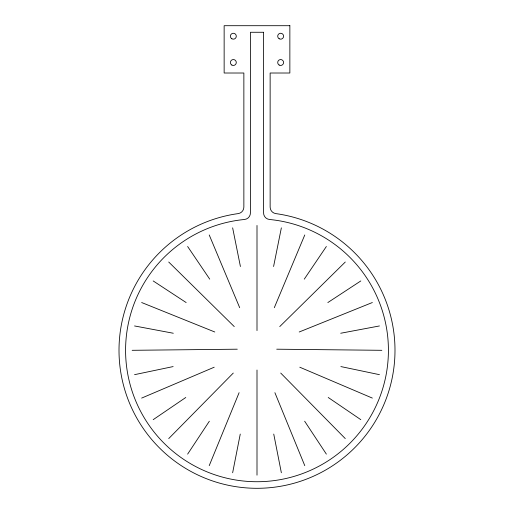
<?xml version="1.0" encoding="UTF-8"?>
<svg xmlns="http://www.w3.org/2000/svg" width="514" height="514" viewBox="0 0 514 514"><rect width="100%" height="100%" fill="white"/><g stroke="black" fill="none" stroke-linecap="round" stroke-linejoin="round"><path stroke-width="0.77" d="M232.643 472.758L240.256 434.073M273.583 266.509L281.357 227.856M209.224 465.652L239.106 392.683M274.309 307.687L304.776 234.962M187.636 454.119L209.352 421.21M304.269 279.153L326.364 246.502M168.721 438.59L233.285 373.061M279.744 326.589L345.279 262.024M153.191 419.668L185.779 397.483M327.836 302.56L360.809 280.946M141.652 398.087L214.209 367.208M299.206 331.993L372.348 302.528M134.552 374.667L173.134 366.578M340.705 333.245L379.448 325.953M132.149 350.31L237.282 349.199M276.718 349.199L381.851 350.31M134.552 325.953L173.295 333.245M340.866 366.578L379.448 374.667M141.652 302.528L214.794 331.993M299.791 367.208L372.348 398.087M153.191 280.946L186.164 302.56M328.221 397.483L360.809 419.668M168.721 262.024L234.256 326.589M280.715 373.061L345.279 438.59M187.636 246.502L209.731 279.153M304.648 421.21L326.364 454.119M209.224 234.962L239.691 307.687M274.894 392.683L304.776 465.652M232.643 227.856L240.417 266.509M273.744 434.073L281.357 472.758M257 225.46L257 330.598M257 370.022L257 475.161M289.857 25.7L224.143 25.7L224.143 73.014L243.861 73.014L243.861 207.097A6.573 6.573 0 0 1 238.181 213.606A137.99 137.99 0 0 0 140.765 424.68A137.99 137.99 0 0 0 373.235 424.68A137.99 137.99 0 0 0 275.819 213.606A6.573 6.573 0 0 1 270.139 207.097L270.139 73.014L289.857 73.014L289.857 25.7M263.573 32.273L250.427 32.273L250.427 212.944A6.573 6.573 0 0 1 244.484 219.484A131.423 131.423 0 0 0 145.333 419.604A131.423 131.423 0 0 0 368.666 419.604A131.423 131.423 0 0 0 269.516 219.484A6.573 6.573 0 0 1 263.573 212.944L263.573 32.273M279.179 65.06A2.955 2.955 0 0 0 283.612 62.496A2.955 2.955 0 0 0 279.179 59.939A2.955 2.955 0 0 0 279.179 65.06M231.865 65.06A2.955 2.955 0 0 0 236.299 62.496A2.955 2.955 0 0 0 231.865 59.939A2.955 2.955 0 0 0 231.865 65.06M231.865 38.775A2.955 2.955 0 0 0 236.299 36.211A2.955 2.955 0 0 0 231.865 33.654A2.955 2.955 0 0 0 231.865 38.775M279.179 38.775A2.955 2.955 0 0 0 283.612 36.211A2.955 2.955 0 0 0 279.179 33.654A2.955 2.955 0 0 0 279.179 38.775"/></g></svg>
